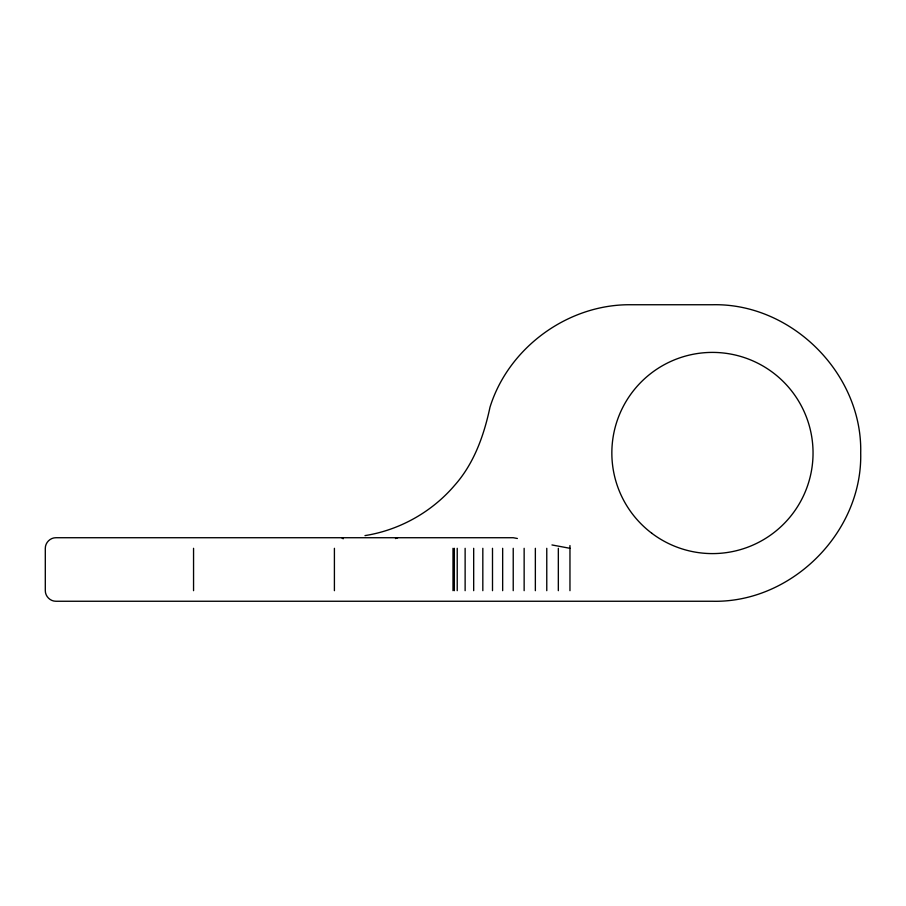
<?xml version="1.0" encoding="UTF-8"?>
<svg xmlns="http://www.w3.org/2000/svg" width="906" height="906" viewBox="0 0 906 906"><rect width="100%" height="100%" fill="white"/><g stroke="black" fill="none" stroke-linecap="round" stroke-linejoin="round"><path stroke-width="1.36" d="M395.469 538.56L397.757 537.722M364.982 535.605C399.523 530.135 431.8 512.06 454.518 485.469C474.076 463.532 483.963 435.424 489.999 407.19C508.606 347.349 568.345 303.94 631.006 304.744L712.444 304.744C791.674 302.842 862.603 373.77 860.7 453C862.603 532.23 791.674 603.158 712.444 601.256L55.9 601.256C50.226 601.29 45.266 596.341 45.3 590.667L45.3 548.311C45.266 542.637 50.226 537.677 55.9 537.722L513.226 537.722L517.371 538.492M551.969 544.948L569.965 548.311L569.965 590.667M569.953 545.571L569.965 548.311M558.334 548.311L558.334 590.667M546.771 548.311L546.771 590.667M535.355 548.311L535.355 590.667M524.144 548.311L524.144 590.667M513.226 548.311L513.226 590.667M502.66 548.311L502.66 590.667M492.502 548.311L492.502 590.667M482.819 548.311L482.819 590.667M473.679 548.311L473.679 590.667M465.129 548.311L465.129 590.667M457.224 548.311L457.224 590.667M454.348 548.311L454.348 590.667M453 548.311L453 590.667M343.204 537.722L343.204 538.798L341.789 537.722M334.405 548.311L334.405 590.667M193.556 548.311L193.556 590.667M651.856 533.306A100.6 100.6 0 0 0 812.286 465.322A100.6 100.6 0 0 0 673.192 360.373A100.6 100.6 0 0 0 651.856 533.306"/></g></svg>
